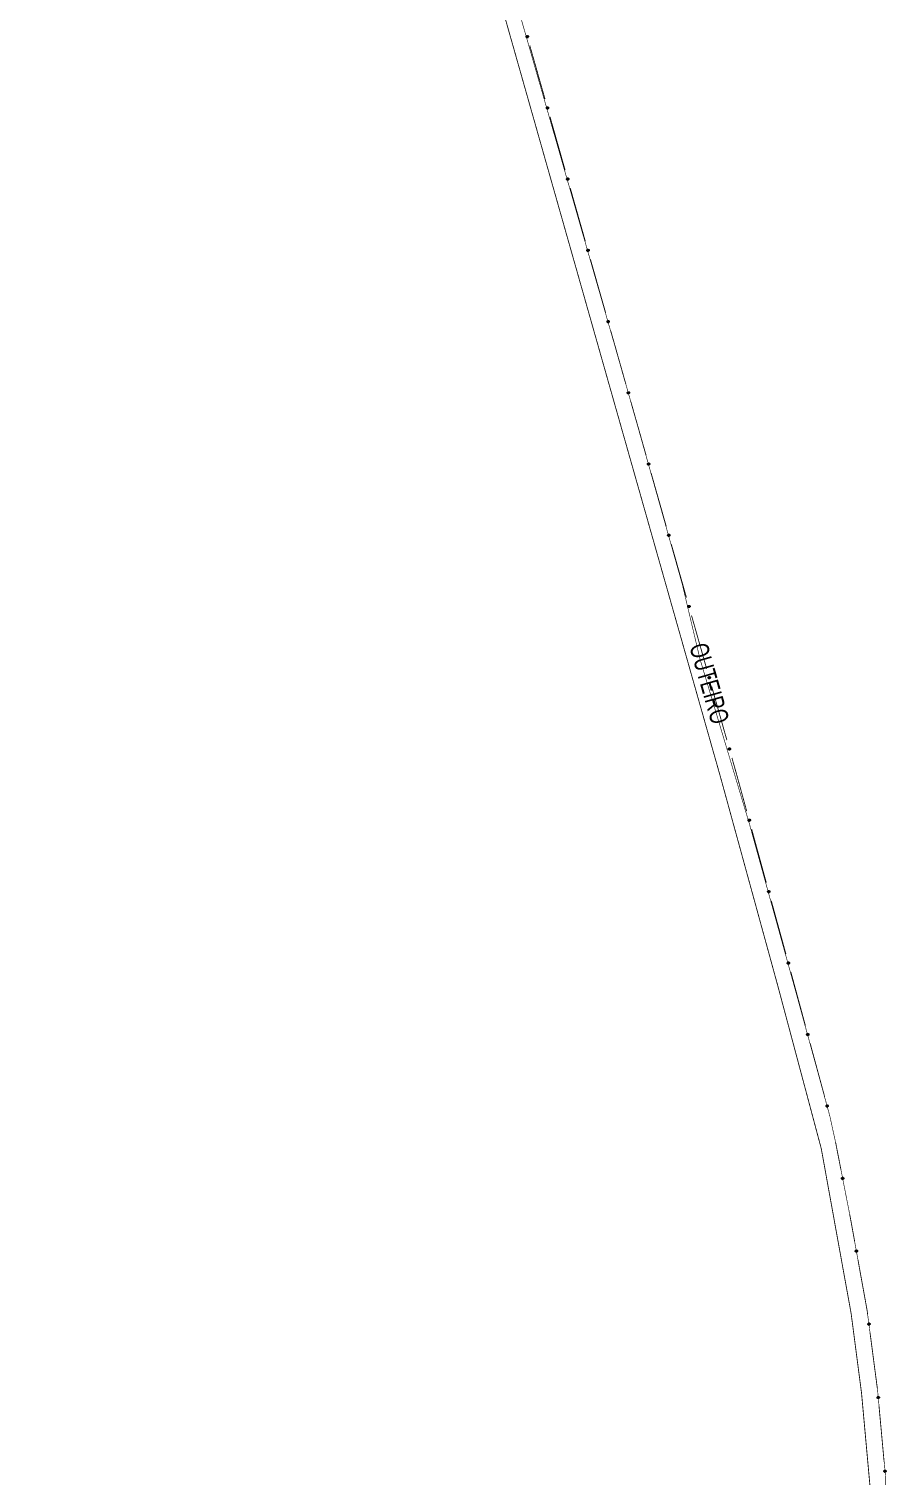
# Model space of a CAD drawing. Extents: x 205150 to 206910, y 4858726 to 4860849.
# Drawn here: x 206724.6 to 206909.9, y 4859504.2 to 4859817 of the extents above; entities that cross this region are included whole.
import ezdxf

# ---------------------------------------------------------------- set-up
doc = ezdxf.new("R2010")
doc.units = 0
doc.header["$LTSCALE"] = 1.5
doc.header["$MEASUREMENT"] = 0
for name, color, linetype in [('LM-LIM-SETOR-FISCAL', 7, 'CONTINUOUS'), ('SV-EIXO-ROD-ESTR', 7, 'CONTINUOUS'), ('SV-EST-MUNIC-PAV', 20, 'CONTINUOUS'), ('SV-TXT-MUNIC-PAV', 20, 'CONTINUOUS')]:
    doc.layers.add(name, color=color, linetype=linetype)
doc.styles.add('ARIAL', font='ARIAL.TTF')
doc.linetypes.add('Limite', pattern='A,20,-3,[130,ltypeshp.shx,S=6.35,R=0,X=0,Y=0],-3,20', length=46)

msp = doc.modelspace()

# ---------------------------------------------------------------- linework, layer by layer
at = {"layer": 'LM-LIM-SETOR-FISCAL', "linetype": 'Limite', "ltscale": 0.1, "const_width": 0.13, "flags": 128}
msp.add_lwpolyline([(205319.29, 4860270.52), (205308.71, 4860256.67), (205305.78, 4860258.84), (205287.54, 4860237.69), (205276.64, 4860225.85), (205246.75, 4860195.21), (205217.93, 4860166.62), (205205.07, 4860154.22), (205154.16, 4860103.62), (205198.33, 4860053.28), (205217.33, 4860073.87), (205228.31, 4860086.13), (205238.29, 4860095.9), (205249.21, 4860104.33), (205257.45, 4860109.18), (205264.02, 4860112.21), (205279.18, 4860117.77), (205286.26, 4860119.79), (205298.64, 4860121.61), (205309.27, 4860122.88), (205318.87, 4860123.38), (205330.48, 4860123.39), (205348.91, 4860120.43), (205359.29, 4860117.56), (205368.87, 4860113.52), (205387.79, 4860104.36), (205416.55, 4860084.92), (205427.35, 4860072.78), (205437.08, 4860059.62), (205479.77, 4859996.22), (205490.09, 4859981.19), (205507.28, 4859955.95), (205301.82, 4859758.53), (205304.27, 4859754.35), (205308.51, 4859743.48), (205314.17, 4859730.07), (205319.34, 4859714.73), (205318.69, 4859702.13), (205317.26, 4859690.64), (205315.74, 4859682.13), (205314.47, 4859670.89), (205312.89, 4859663.45), (205309.4, 4859652.21), (205307.5, 4859644.78), (205307.82, 4859635.75), (205310.04, 4859627.84), (205314.31, 4859618.34), (205319.85, 4859606.63), (205326.97, 4859596.97), (205332.19, 4859589.73), (205339.8, 4859581.22), (205346.76, 4859572.51), (205354, 4859559.81), (205353.39, 4859552.98), (205353.27, 4859547.01), (205355.22, 4859540.43), (205360.95, 4859533.08), (205371.88, 4859519.43), (205377.63, 4859512.44), (205385.79, 4859503.96), (205396.46, 4859500.67), (205404.7, 4859492.02), (205412.93, 4859478.57), (205420.22, 4859461.9), (205423.63, 4859449.31), (205425.2, 4859433.83), (205427.41, 4859417.81), (205434.87, 4859380.22), (205437.8, 4859372.3), (205447.24, 4859361.81), (205453.54, 4859349.48), (205459.05, 4859329.54), (205466.92, 4859311.43), (205476.36, 4859294.25), (205487.12, 4859281.65), (205492.89, 4859272.47), (205496.57, 4859259.35), (205503.39, 4859250.69), (205510.74, 4859242.04), (205513.88, 4859233.64), (205518.87, 4859225.77), (205525.3, 4859218.82), (205532.12, 4859213.83), (205535.79, 4859207.8), (205538.94, 4859201.5), (205542.88, 4859195.99), (205547.34, 4859189.96), (205548.12, 4859187.59), (205557.31, 4859181.03), (205563.87, 4859170.28), (205572.52, 4859159), (205575.67, 4859152.83), (205573.49, 4859146.26), (205574.41, 4859107.72), (205574.1, 4859102.45), (205570.43, 4859091.7), (205564.13, 4859081.46), (205558.88, 4859071.49), (205553.9, 4859063.1), (205553.9, 4859053.65), (205550.78, 4858995.23), (205582.12, 4858999.84), (205643.48, 4859000.72), (205662.02, 4859003.54), (205723.44, 4859017.98), (205780.86, 4859021.75), (205796.46, 4859023.04), (205822.25, 4859018.37), (205884.61, 4859012.81), (205949.14, 4859010.7), (206010.04, 4859007.01), (206085.77, 4858991.23), (206142.93, 4858964.03), (206222.76, 4858955.8), (206247.48, 4858946.16), (206320.03, 4858923.22), (206357.59, 4858908.6), (206441.35, 4858853.88), (206472.45, 4858825.54), (206535.38, 4858773.37), (206582.46, 4858737.4), (206654.71, 4858791.02), (206678.45, 4858818.8), (206712.51, 4858857.69), (206744.07, 4858897.64), (206751.69, 4858909.49), (206759.23, 4858922.23), (206766.2, 4858935.79), (206774.68, 4858954.45), (206780.86, 4858969.77), (206787.32, 4858989.53), (206795.67, 4859017.91), (206801.34, 4859037.45), (206804.81, 4859048.55), (206810.21, 4859067.25), (206818.72, 4859096.7), (206836.07, 4859155.15), (206846.57, 4859191.69), (206849.26, 4859199.97), (206857.1, 4859228.87), (206879.44, 4859306.63), (206888.86, 4859339.28), (206892.9, 4859355.31), (206898.05, 4859377.14), (206902.33, 4859396.65), (206903.66, 4859403.73), (206904.19, 4859408.48), (206905.69, 4859418.05), (206906.56, 4859427.57), (206907.69, 4859436.73), (206908.51, 4859451.61), (206908.98, 4859469.92), (206908.88, 4859478.27), (206909.31, 4859486.41), (206909.8, 4859503.75), (206908.06, 4859522.53), (206905.79, 4859539.89), (206902.11, 4859560.26), (206898.96, 4859576.34), (206897.7, 4859582.09), (206890.37, 4859608.85), (206880.35, 4859645.11), (206869.65, 4859680.81), (206865.82, 4859696.97), (206853.5, 4859740.64), (206829.42, 4859824.64), (206821, 4859851.39), (206812.97, 4859883.79), (206808.11, 4859900.23), (206792.3, 4859957.48), (206787.8, 4859976.76), (206777.66, 4860010.06), (206765, 4860051.58), (206755.54, 4860085.7), (206750.68, 4860101.63), (206741.17, 4860125.56), (206733.16, 4860141.6), (206724.53, 4860155.76), (206720.58, 4860162.18), (206711.45, 4860176.18), (206701.64, 4860187.46), (206699.72, 4860189.66), (206688, 4860201.91), (206676.62, 4860211.53), (206661.73, 4860222.42), (206647.52, 4860230.3), (206635.25, 4860235.79), (206614.85, 4860243.29), (206606.14, 4860245.65), (206597.68, 4860248), (206583.47, 4860251.01), (206568.95, 4860253.89), (206555.52, 4860256.25), (206536.42, 4860258.75), (206515.07, 4860261.46), (206491.2, 4860264.62), (206461.18, 4860268.88), (206439.8, 4860271.78), (206410.63, 4860276.21), (206388.16, 4860279.36), (206368.66, 4860282.7), (206354.57, 4860286.28), (206341.8, 4860291.58), (206328.08, 4860297.72), (206312.52, 4860304.06), (206285.44, 4860316.18), (206266.75, 4860326.61), (206251.28, 4860335.83), (206233.37, 4860347.73), (206203.78, 4860369), (206190.98, 4860381.36), (206176.1, 4860393.77), (206148.73, 4860420.73), (206131.72, 4860438.15), (206119.93, 4860450.72), (206096.07, 4860474.64), (206079.22, 4860491.32), (206053.65, 4860516.64), (206024.02, 4860544.98), (206003.48, 4860565.32), (205982.61, 4860587.19), (205969.68, 4860601.5), (205947.41, 4860624.23), (205941.47, 4860630.27), (205933.71, 4860637.54), (205921.87, 4860648.63), (205904.16, 4860665.5), (205891.55, 4860678.66), (205883.32, 4860686.89), (205866.07, 4860704.91), (205856.37, 4860714.35), (205825.17, 4860745.55), (205813.99, 4860756.84), (205803.22, 4860767.55), (205796.49, 4860774.25), (205790.73, 4860779.92), (205778.11, 4860792.25), (205767.26, 4860803.09), (205754.34, 4860816.31), (205748.7, 4860822.1), (205743.2, 4860827.74), (205737.56, 4860833.24), (205728.8, 4860841.85), (205722.27, 4860848.82), (205716.69, 4860834.76), (205683.28, 4860785.15), (205648.13, 4860731.52), (205621.03, 4860690.19), (205590.06, 4860643.83), (205580.55, 4860630.3), (205567.6, 4860611.82), (205565.6, 4860608.82), (205469.79, 4860465.73), (205420.74, 4860392.29), (205335.67, 4860262.2), (205321.6, 4860273.55)], close=True, dxfattribs=at)
at = {"layer": 'SV-EIXO-ROD-ESTR', "flags": 128}
for points in [[(206832.39, 4859815.45), (206832.43, 4859815.43), (206832.47, 4859815.4), (206832.49, 4859815.37), (206832.5, 4859815.33), (206832.5, 4859815.3), (206832.5, 4859815.26), (206832.49, 4859815.22), (206832.47, 4859815.18), (206832.44, 4859815.15), (206832.41, 4859815.13), (206832.37, 4859815.11), (206832.34, 4859815.11), (206832.3, 4859815.11), (206832.26, 4859815.12), (206832.22, 4859815.14), (206832.19, 4859815.17), (206832.17, 4859815.2), (206832.16, 4859815.24), (206832.15, 4859815.27), (206832.15, 4859815.31), (206832.16, 4859815.35), (206832.19, 4859815.39), (206832.21, 4859815.42), (206832.25, 4859815.44), (206832.28, 4859815.45), (206832.31, 4859815.46), (206832.35, 4859815.46), (206832.39, 4859815.45)], [(206836.76, 4859800.06), (206836.8, 4859800.03), (206836.83, 4859800), (206836.85, 4859799.97), (206836.86, 4859799.94), (206836.87, 4859799.91), (206836.87, 4859799.87), (206836.86, 4859799.83), (206836.84, 4859799.79), (206836.81, 4859799.75), (206836.78, 4859799.73), (206836.74, 4859799.72), (206836.71, 4859799.71), (206836.67, 4859799.72), (206836.63, 4859799.73), (206836.59, 4859799.75), (206836.56, 4859799.78), (206836.54, 4859799.81), (206836.53, 4859799.84), (206836.52, 4859799.88), (206836.52, 4859799.92), (206836.53, 4859799.96), (206836.55, 4859800), (206836.58, 4859800.03), (206836.61, 4859800.05), (206836.65, 4859800.06), (206836.68, 4859800.07), (206836.72, 4859800.07), (206836.76, 4859800.06)], [(206841.13, 4859784.66), (206841.17, 4859784.64), (206841.2, 4859784.61), (206841.22, 4859784.58), (206841.23, 4859784.55), (206841.24, 4859784.51), (206841.24, 4859784.48), (206841.23, 4859784.44), (206841.21, 4859784.39), (206841.17, 4859784.36), (206841.14, 4859784.34), (206841.11, 4859784.33), (206841.08, 4859784.32), (206841.04, 4859784.32), (206841, 4859784.34), (206840.96, 4859784.36), (206840.92, 4859784.39), (206840.91, 4859784.42), (206840.89, 4859784.45), (206840.89, 4859784.49), (206840.89, 4859784.52), (206840.9, 4859784.56), (206840.92, 4859784.61), (206840.95, 4859784.64), (206840.98, 4859784.66), (206841.01, 4859784.67), (206841.05, 4859784.68), (206841.09, 4859784.68), (206841.13, 4859784.66)], [(206845.49, 4859769.27), (206845.54, 4859769.25), (206845.57, 4859769.22), (206845.59, 4859769.19), (206845.6, 4859769.16), (206845.61, 4859769.12), (206845.61, 4859769.09), (206845.6, 4859769.04), (206845.57, 4859769), (206845.54, 4859768.97), (206845.51, 4859768.95), (206845.48, 4859768.94), (206845.44, 4859768.93), (206845.41, 4859768.93), (206845.37, 4859768.94), (206845.32, 4859768.97), (206845.29, 4859769), (206845.27, 4859769.03), (206845.26, 4859769.06), (206845.25, 4859769.1), (206845.26, 4859769.13), (206845.27, 4859769.17), (206845.29, 4859769.21), (206845.32, 4859769.25), (206845.35, 4859769.26), (206845.38, 4859769.28), (206845.42, 4859769.28), (206845.45, 4859769.28), (206845.49, 4859769.27)], [(206849.86, 4859753.88), (206849.91, 4859753.86), (206849.94, 4859753.83), (206849.96, 4859753.8), (206849.97, 4859753.76), (206849.98, 4859753.73), (206849.97, 4859753.69), (206849.96, 4859753.65), (206849.94, 4859753.61), (206849.91, 4859753.58), (206849.88, 4859753.56), (206849.85, 4859753.54), (206849.81, 4859753.54), (206849.77, 4859753.54), (206849.73, 4859753.55), (206849.69, 4859753.57), (206849.66, 4859753.6), (206849.64, 4859753.63), (206849.63, 4859753.67), (206849.62, 4859753.7), (206849.62, 4859753.74), (206849.63, 4859753.78), (206849.66, 4859753.82), (206849.69, 4859753.85), (206849.72, 4859753.87), (206849.75, 4859753.88), (206849.79, 4859753.89), (206849.82, 4859753.89), (206849.86, 4859753.88)], [(206854.23, 4859738.49), (206854.27, 4859738.46), (206854.31, 4859738.44), (206854.33, 4859738.4), (206854.34, 4859738.37), (206854.34, 4859738.34), (206854.34, 4859738.3), (206854.33, 4859738.26), (206854.31, 4859738.22), (206854.28, 4859738.19), (206854.25, 4859738.16), (206854.21, 4859738.15), (206854.18, 4859738.15), (206854.14, 4859738.15), (206854.1, 4859738.16), (206854.06, 4859738.18), (206854.03, 4859738.21), (206854.01, 4859738.24), (206854, 4859738.28), (206853.99, 4859738.31), (206853.99, 4859738.35), (206854, 4859738.39), (206854.03, 4859738.43), (206854.05, 4859738.46), (206854.09, 4859738.48), (206854.12, 4859738.49), (206854.15, 4859738.5), (206854.19, 4859738.5), (206854.23, 4859738.49)], [(206858.6, 4859723.1), (206858.64, 4859723.07), (206858.67, 4859723.04), (206858.69, 4859723.01), (206858.71, 4859722.98), (206858.71, 4859722.94), (206858.71, 4859722.91), (206858.7, 4859722.87), (206858.68, 4859722.83), (206858.65, 4859722.79), (206858.62, 4859722.77), (206858.58, 4859722.76), (206858.55, 4859722.75), (206858.51, 4859722.76), (206858.47, 4859722.77), (206858.43, 4859722.79), (206858.4, 4859722.82), (206858.38, 4859722.85), (206858.37, 4859722.88), (206858.36, 4859722.92), (206858.36, 4859722.95), (206858.37, 4859723), (206858.4, 4859723.04), (206858.42, 4859723.07), (206858.45, 4859723.09), (206858.49, 4859723.1), (206858.52, 4859723.11), (206858.56, 4859723.11), (206858.6, 4859723.1)], [(206862.97, 4859707.7), (206863.01, 4859707.68), (206863.04, 4859707.65), (206863.06, 4859707.62), (206863.07, 4859707.59), (206863.08, 4859707.55), (206863.08, 4859707.52), (206863.07, 4859707.48), (206863.05, 4859707.43), (206863.02, 4859707.4), (206862.99, 4859707.38), (206862.95, 4859707.37), (206862.92, 4859707.36), (206862.88, 4859707.36), (206862.84, 4859707.37), (206862.8, 4859707.4), (206862.77, 4859707.43), (206862.75, 4859707.46), (206862.73, 4859707.49), (206862.73, 4859707.53), (206862.73, 4859707.56), (206862.74, 4859707.6), (206862.76, 4859707.65), (206862.79, 4859707.68), (206862.82, 4859707.7), (206862.86, 4859707.71), (206862.89, 4859707.72), (206862.93, 4859707.72), (206862.97, 4859707.7)], [(206867.34, 4859692.31), (206867.38, 4859692.29), (206867.41, 4859692.26), (206867.43, 4859692.23), (206867.44, 4859692.2), (206867.45, 4859692.16), (206867.45, 4859692.12), (206867.44, 4859692.08), (206867.42, 4859692.04), (206867.38, 4859692.01), (206867.35, 4859691.99), (206867.32, 4859691.98), (206867.29, 4859691.97), (206867.25, 4859691.97), (206867.21, 4859691.98), (206867.17, 4859692.01), (206867.13, 4859692.03), (206867.12, 4859692.07), (206867.1, 4859692.1), (206867.1, 4859692.14), (206867.1, 4859692.17), (206867.11, 4859692.21), (206867.13, 4859692.25), (206867.16, 4859692.29), (206867.19, 4859692.3), (206867.23, 4859692.32), (206867.26, 4859692.32), (206867.3, 4859692.32), (206867.34, 4859692.31)], [(206871.71, 4859676.92), (206871.75, 4859676.9), (206871.78, 4859676.87), (206871.8, 4859676.84), (206871.81, 4859676.8), (206871.82, 4859676.77), (206871.82, 4859676.73), (206871.81, 4859676.69), (206871.79, 4859676.65), (206871.75, 4859676.62), (206871.72, 4859676.6), (206871.69, 4859676.58), (206871.66, 4859676.58), (206871.62, 4859676.58), (206871.58, 4859676.59), (206871.53, 4859676.61), (206871.5, 4859676.64), (206871.48, 4859676.67), (206871.47, 4859676.71), (206871.47, 4859676.74), (206871.47, 4859676.78), (206871.48, 4859676.82), (206871.5, 4859676.86), (206871.53, 4859676.89), (206871.56, 4859676.91), (206871.59, 4859676.92), (206871.63, 4859676.93), (206871.67, 4859676.93), (206871.71, 4859676.92)], [(206876.08, 4859661.53), (206876.12, 4859661.5), (206876.15, 4859661.48), (206876.17, 4859661.44), (206876.18, 4859661.41), (206876.19, 4859661.38), (206876.19, 4859661.34), (206876.18, 4859661.3), (206876.15, 4859661.26), (206876.12, 4859661.23), (206876.09, 4859661.2), (206876.06, 4859661.19), (206876.03, 4859661.19), (206875.99, 4859661.19), (206875.95, 4859661.2), (206875.9, 4859661.22), (206875.87, 4859661.25), (206875.85, 4859661.28), (206875.84, 4859661.32), (206875.83, 4859661.35), (206875.84, 4859661.39), (206875.85, 4859661.43), (206875.87, 4859661.47), (206875.9, 4859661.5), (206875.93, 4859661.52), (206875.96, 4859661.53), (206876, 4859661.54), (206876.03, 4859661.54), (206876.08, 4859661.53)], [(206880.36, 4859646.11), (206880.4, 4859646.09), (206880.43, 4859646.06), (206880.45, 4859646.03), (206880.46, 4859645.99), (206880.47, 4859645.96), (206880.47, 4859645.92), (206880.46, 4859645.88), (206880.43, 4859645.84), (206880.4, 4859645.81), (206880.37, 4859645.79), (206880.34, 4859645.77), (206880.3, 4859645.77), (206880.27, 4859645.77), (206880.23, 4859645.78), (206880.18, 4859645.81), (206880.15, 4859645.84), (206880.13, 4859645.87), (206880.12, 4859645.9), (206880.11, 4859645.94), (206880.12, 4859645.97), (206880.13, 4859646.01), (206880.15, 4859646.05), (206880.18, 4859646.09), (206880.21, 4859646.1), (206880.24, 4859646.12), (206880.28, 4859646.12), (206880.32, 4859646.12), (206880.36, 4859646.11)], [(206884.59, 4859630.68), (206884.63, 4859630.66), (206884.67, 4859630.63), (206884.69, 4859630.6), (206884.7, 4859630.56), (206884.7, 4859630.53), (206884.7, 4859630.49), (206884.69, 4859630.45), (206884.67, 4859630.41), (206884.64, 4859630.38), (206884.61, 4859630.36), (206884.57, 4859630.35), (206884.54, 4859630.34), (206884.5, 4859630.34), (206884.46, 4859630.35), (206884.42, 4859630.38), (206884.39, 4859630.41), (206884.37, 4859630.44), (206884.36, 4859630.47), (206884.35, 4859630.51), (206884.35, 4859630.54), (206884.36, 4859630.58), (206884.39, 4859630.63), (206884.42, 4859630.66), (206884.45, 4859630.68), (206884.48, 4859630.69), (206884.51, 4859630.69), (206884.55, 4859630.69), (206884.59, 4859630.68)], [(206888.83, 4859615.25), (206888.87, 4859615.23), (206888.9, 4859615.2), (206888.92, 4859615.17), (206888.93, 4859615.13), (206888.94, 4859615.1), (206888.94, 4859615.06), (206888.93, 4859615.02), (206888.9, 4859614.98), (206888.87, 4859614.95), (206888.84, 4859614.93), (206888.81, 4859614.92), (206888.77, 4859614.91), (206888.74, 4859614.91), (206888.7, 4859614.92), (206888.65, 4859614.95), (206888.62, 4859614.98), (206888.6, 4859615.01), (206888.59, 4859615.04), (206888.59, 4859615.08), (206888.59, 4859615.11), (206888.6, 4859615.15), (206888.62, 4859615.2), (206888.65, 4859615.23), (206888.68, 4859615.25), (206888.72, 4859615.26), (206888.75, 4859615.26), (206888.79, 4859615.26), (206888.83, 4859615.25)], [(206893.02, 4859599.81), (206893.06, 4859599.79), (206893.09, 4859599.76), (206893.11, 4859599.73), (206893.12, 4859599.69), (206893.13, 4859599.66), (206893.13, 4859599.62), (206893.12, 4859599.58), (206893.1, 4859599.54), (206893.06, 4859599.51), (206893.03, 4859599.49), (206893, 4859599.47), (206892.97, 4859599.47), (206892.93, 4859599.47), (206892.89, 4859599.48), (206892.84, 4859599.51), (206892.81, 4859599.54), (206892.8, 4859599.57), (206892.78, 4859599.6), (206892.78, 4859599.64), (206892.78, 4859599.67), (206892.79, 4859599.71), (206892.81, 4859599.76), (206892.84, 4859599.79), (206892.87, 4859599.81), (206892.91, 4859599.82), (206892.94, 4859599.82), (206892.98, 4859599.82), (206893.02, 4859599.81)], [(206897.2, 4859584.37), (206897.24, 4859584.34), (206897.27, 4859584.31), (206897.29, 4859584.28), (206897.3, 4859584.25), (206897.31, 4859584.21), (206897.31, 4859584.18), (206897.3, 4859584.14), (206897.27, 4859584.09), (206897.24, 4859584.06), (206897.21, 4859584.04), (206897.18, 4859584.03), (206897.14, 4859584.02), (206897.1, 4859584.03), (206897.06, 4859584.04), (206897.02, 4859584.06), (206896.99, 4859584.09), (206896.97, 4859584.12), (206896.96, 4859584.16), (206896.95, 4859584.19), (206896.96, 4859584.23), (206896.97, 4859584.27), (206896.99, 4859584.31), (206897.02, 4859584.34), (206897.05, 4859584.36), (206897.08, 4859584.37), (206897.12, 4859584.38), (206897.16, 4859584.38), (206897.2, 4859584.37)], [(206900.56, 4859568.72), (206900.61, 4859568.69), (206900.63, 4859568.66), (206900.65, 4859568.63), (206900.66, 4859568.6), (206900.66, 4859568.56), (206900.66, 4859568.52), (206900.65, 4859568.49), (206900.62, 4859568.44), (206900.59, 4859568.42), (206900.55, 4859568.4), (206900.52, 4859568.39), (206900.49, 4859568.38), (206900.45, 4859568.39), (206900.41, 4859568.4), (206900.37, 4859568.43), (206900.34, 4859568.46), (206900.32, 4859568.49), (206900.31, 4859568.53), (206900.31, 4859568.56), (206900.31, 4859568.6), (206900.33, 4859568.64), (206900.36, 4859568.68), (206900.39, 4859568.71), (206900.42, 4859568.73), (206900.45, 4859568.73), (206900.49, 4859568.74), (206900.52, 4859568.74), (206900.56, 4859568.72)], [(206903.54, 4859553), (206903.58, 4859552.97), (206903.61, 4859552.94), (206903.62, 4859552.91), (206903.63, 4859552.87), (206903.63, 4859552.84), (206903.63, 4859552.8), (206903.62, 4859552.76), (206903.59, 4859552.72), (206903.55, 4859552.69), (206903.52, 4859552.67), (206903.49, 4859552.67), (206903.45, 4859552.66), (206903.42, 4859552.67), (206903.38, 4859552.68), (206903.34, 4859552.71), (206903.31, 4859552.74), (206903.29, 4859552.77), (206903.28, 4859552.81), (206903.28, 4859552.85), (206903.28, 4859552.88), (206903.3, 4859552.92), (206903.33, 4859552.96), (206903.36, 4859552.99), (206903.39, 4859553), (206903.43, 4859553.01), (206903.46, 4859553.02), (206903.5, 4859553.01), (206903.54, 4859553)], [(206906.25, 4859537.23), (206906.29, 4859537.2), (206906.32, 4859537.17), (206906.34, 4859537.13), (206906.34, 4859537.1), (206906.34, 4859537.06), (206906.34, 4859537.03), (206906.32, 4859536.99), (206906.29, 4859536.95), (206906.26, 4859536.92), (206906.22, 4859536.91), (206906.19, 4859536.9), (206906.15, 4859536.9), (206906.12, 4859536.9), (206906.08, 4859536.92), (206906.04, 4859536.95), (206906.01, 4859536.98), (206906, 4859537.02), (206905.99, 4859537.05), (206905.99, 4859537.09), (206906, 4859537.12), (206906.01, 4859537.16), (206906.04, 4859537.2), (206906.08, 4859537.23), (206906.11, 4859537.24), (206906.14, 4859537.25), (206906.18, 4859537.25), (206906.22, 4859537.25), (206906.25, 4859537.23)], [(206908.28, 4859521.35), (206908.32, 4859521.32), (206908.34, 4859521.29), (206908.36, 4859521.25), (206908.36, 4859521.22), (206908.36, 4859521.18), (206908.35, 4859521.15), (206908.34, 4859521.11), (206908.31, 4859521.07), (206908.27, 4859521.05), (206908.24, 4859521.03), (206908.2, 4859521.03), (206908.17, 4859521.03), (206908.13, 4859521.04), (206908.09, 4859521.05), (206908.05, 4859521.08), (206908.03, 4859521.12), (206908.02, 4859521.15), (206908.01, 4859521.19), (206908.01, 4859521.22), (206908.02, 4859521.26), (206908.04, 4859521.3), (206908.07, 4859521.33), (206908.1, 4859521.36), (206908.14, 4859521.37), (206908.17, 4859521.38), (206908.21, 4859521.38), (206908.24, 4859521.37), (206908.28, 4859521.35)], [(206909.72, 4859505.42), (206909.76, 4859505.39), (206909.79, 4859505.35), (206909.8, 4859505.32), (206909.81, 4859505.28), (206909.81, 4859505.25), (206909.8, 4859505.21), (206909.78, 4859505.18), (206909.75, 4859505.14), (206909.71, 4859505.11), (206909.68, 4859505.1), (206909.65, 4859505.09), (206909.61, 4859505.09), (206909.58, 4859505.1), (206909.54, 4859505.12), (206909.5, 4859505.15), (206909.47, 4859505.18), (206909.46, 4859505.22), (206909.46, 4859505.25), (206909.46, 4859505.29), (206909.46, 4859505.32), (206909.48, 4859505.36), (206909.51, 4859505.4), (206909.55, 4859505.43), (206909.58, 4859505.44), (206909.61, 4859505.44), (206909.65, 4859505.44), (206909.69, 4859505.44), (206909.72, 4859505.42)]]:
    msp.add_lwpolyline(points, close=True, dxfattribs=at)
for points in [[(206832.15, 4859815.31), (206832.22, 4859815.14)], [(206832.15, 4859815.29), (206832.2, 4859815.16)], [(206832.15, 4859815.27), (206832.19, 4859815.17)], [(206832.16, 4859815.35), (206832.26, 4859815.12)], [(206832.16, 4859815.32), (206832.24, 4859815.14)], [(206832.18, 4859815.37), (206832.28, 4859815.12)], [(206832.19, 4859815.39), (206832.3, 4859815.11)], [(206832.2, 4859815.4), (206832.32, 4859815.11)], [(206832.21, 4859815.42), (206832.34, 4859815.11)], [(206832.23, 4859815.43), (206832.36, 4859815.11)], [(206832.25, 4859815.44), (206832.37, 4859815.11)], [(206832.26, 4859815.44), (206832.39, 4859815.12)], [(206832.28, 4859815.45), (206832.41, 4859815.13)], [(206832.3, 4859815.45), (206832.42, 4859815.14)], [(206832.31, 4859815.46), (206832.44, 4859815.15)], [(206832.33, 4859815.46), (206832.45, 4859815.17)], [(206832.35, 4859815.46), (206832.47, 4859815.18)], [(206832.37, 4859815.45), (206832.48, 4859815.2)], [(206832.39, 4859815.45), (206832.49, 4859815.22)], [(206832.41, 4859815.44), (206832.5, 4859815.25)], [(206832.43, 4859815.43), (206832.5, 4859815.26)], [(206832.45, 4859815.41), (206832.5, 4859815.29)], [(206832.47, 4859815.4), (206832.5, 4859815.3)], [(206836.52, 4859799.92), (206836.59, 4859799.75)], [(206836.52, 4859799.89), (206836.57, 4859799.77)], [(206836.52, 4859799.88), (206836.56, 4859799.78)], [(206836.53, 4859799.96), (206836.63, 4859799.73)], [(206836.53, 4859799.93), (206836.61, 4859799.75)], [(206836.54, 4859799.97), (206836.65, 4859799.72)], [(206836.55, 4859800), (206836.67, 4859799.72)], [(206836.57, 4859800.01), (206836.69, 4859799.72)], [(206836.58, 4859800.03), (206836.71, 4859799.71)], [(206836.6, 4859800.04), (206836.72, 4859799.72)], [(206836.61, 4859800.05), (206836.74, 4859799.72)], [(206836.63, 4859800.05), (206836.76, 4859799.73)], [(206836.65, 4859800.06), (206836.78, 4859799.73)], [(206836.67, 4859800.06), (206836.79, 4859799.75)], [(206836.68, 4859800.07), (206836.81, 4859799.75)], [(206836.7, 4859800.06), (206836.82, 4859799.77)], [(206836.72, 4859800.07), (206836.84, 4859799.79)], [(206836.74, 4859800.06), (206836.85, 4859799.81)], [(206836.76, 4859800.06), (206836.86, 4859799.83)], [(206836.78, 4859800.04), (206836.86, 4859799.86)], [(206836.8, 4859800.03), (206836.87, 4859799.87)], [(206836.82, 4859800.02), (206836.87, 4859799.9)], [(206836.83, 4859800), (206836.87, 4859799.91)], [(206840.89, 4859784.52), (206840.96, 4859784.36)], [(206840.89, 4859784.5), (206840.94, 4859784.38)], [(206840.89, 4859784.49), (206840.92, 4859784.39)], [(206840.9, 4859784.56), (206841, 4859784.34)], [(206840.9, 4859784.54), (206840.97, 4859784.35)], [(206840.91, 4859784.58), (206841.02, 4859784.33)], [(206840.92, 4859784.61), (206841.04, 4859784.32)], [(206840.94, 4859784.62), (206841.06, 4859784.33)], [(206840.95, 4859784.64), (206841.08, 4859784.32)], [(206840.97, 4859784.64), (206841.09, 4859784.33)], [(206840.98, 4859784.66), (206841.11, 4859784.33)], [(206841, 4859784.66), (206841.12, 4859784.34)], [(206841.01, 4859784.67), (206841.14, 4859784.34)], [(206841.03, 4859784.67), (206841.16, 4859784.36)], [(206841.05, 4859784.68), (206841.17, 4859784.36)], [(206841.07, 4859784.67), (206841.19, 4859784.38)], [(206841.09, 4859784.68), (206841.21, 4859784.39)], [(206841.1, 4859784.67), (206841.21, 4859784.42)], [(206841.13, 4859784.66), (206841.23, 4859784.44)], [(206841.15, 4859784.65), (206841.23, 4859784.46)], [(206841.17, 4859784.64), (206841.24, 4859784.48)], [(206841.19, 4859784.63), (206841.24, 4859784.5)], [(206841.2, 4859784.61), (206841.24, 4859784.51)], [(206845.25, 4859769.1), (206845.29, 4859769)], [(206845.26, 4859769.15), (206845.34, 4859768.96)], [(206845.26, 4859769.13), (206845.32, 4859768.97)], [(206845.26, 4859769.11), (206845.31, 4859768.99)], [(206845.27, 4859769.17), (206845.37, 4859768.94)], [(206845.28, 4859769.19), (206845.39, 4859768.94)], [(206845.29, 4859769.21), (206845.41, 4859768.93)], [(206845.3, 4859769.23), (206845.42, 4859768.94)], [(206845.32, 4859769.25), (206845.44, 4859768.93)], [(206845.33, 4859769.25), (206845.46, 4859768.94)], [(206845.35, 4859769.26), (206845.48, 4859768.94)], [(206845.37, 4859769.27), (206845.49, 4859768.94)], [(206845.38, 4859769.28), (206845.51, 4859768.95)], [(206845.4, 4859769.28), (206845.53, 4859768.97)], [(206845.42, 4859769.28), (206845.54, 4859768.97)], [(206845.44, 4859769.28), (206845.56, 4859768.99)], [(206845.45, 4859769.28), (206845.57, 4859769)], [(206845.47, 4859769.28), (206845.58, 4859769.03)], [(206845.49, 4859769.27), (206845.6, 4859769.04)], [(206845.52, 4859769.26), (206845.6, 4859769.07)], [(206845.54, 4859769.25), (206845.61, 4859769.09)], [(206845.56, 4859769.23), (206845.6, 4859769.11)], [(206845.57, 4859769.22), (206845.61, 4859769.12)], [(206849.62, 4859753.74), (206849.69, 4859753.57)], [(206849.62, 4859753.72), (206849.67, 4859753.59)], [(206849.62, 4859753.7), (206849.66, 4859753.6)], [(206849.63, 4859753.78), (206849.73, 4859753.55)], [(206849.63, 4859753.75), (206849.71, 4859753.57)], [(206849.65, 4859753.8), (206849.75, 4859753.55)], [(206849.66, 4859753.82), (206849.77, 4859753.54)], [(206849.67, 4859753.84), (206849.79, 4859753.54)], [(206849.69, 4859753.85), (206849.81, 4859753.54)], [(206849.7, 4859753.86), (206849.83, 4859753.54)], [(206849.72, 4859753.87), (206849.85, 4859753.54)], [(206849.73, 4859753.88), (206849.86, 4859753.55)], [(206849.75, 4859753.88), (206849.88, 4859753.56)], [(206849.77, 4859753.88), (206849.9, 4859753.57)], [(206849.79, 4859753.89), (206849.91, 4859753.58)], [(206849.8, 4859753.89), (206849.92, 4859753.6)], [(206849.82, 4859753.89), (206849.94, 4859753.61)], [(206849.84, 4859753.88), (206849.95, 4859753.63)], [(206849.86, 4859753.88), (206849.96, 4859753.65)], [(206849.89, 4859753.87), (206849.97, 4859753.68)], [(206849.91, 4859753.86), (206849.97, 4859753.69)], [(206849.92, 4859753.84), (206849.97, 4859753.72)], [(206849.94, 4859753.83), (206849.98, 4859753.73)], [(206853.99, 4859738.35), (206854.06, 4859738.18)], [(206853.99, 4859738.32), (206854.04, 4859738.2)], [(206853.99, 4859738.31), (206854.03, 4859738.21)], [(206854, 4859738.39), (206854.1, 4859738.16)], [(206854, 4859738.36), (206854.08, 4859738.18)], [(206854.02, 4859738.41), (206854.12, 4859738.16)], [(206854.03, 4859738.43), (206854.14, 4859738.15)], [(206854.04, 4859738.44), (206854.16, 4859738.15)], [(206854.05, 4859738.46), (206854.18, 4859738.15)], [(206854.07, 4859738.47), (206854.2, 4859738.15)], [(206854.09, 4859738.48), (206854.21, 4859738.15)], [(206854.1, 4859738.48), (206854.23, 4859738.16)], [(206854.12, 4859738.49), (206854.25, 4859738.16)], [(206854.14, 4859738.49), (206854.26, 4859738.18)], [(206854.15, 4859738.5), (206854.28, 4859738.19)], [(206854.17, 4859738.5), (206854.29, 4859738.21)], [(206854.19, 4859738.5), (206854.31, 4859738.22)], [(206854.21, 4859738.49), (206854.32, 4859738.24)], [(206854.23, 4859738.49), (206854.33, 4859738.26)], [(206854.25, 4859738.47), (206854.34, 4859738.29)], [(206854.27, 4859738.46), (206854.34, 4859738.3)], [(206854.29, 4859738.45), (206854.34, 4859738.33)], [(206854.31, 4859738.44), (206854.34, 4859738.34)], [(206858.36, 4859722.95), (206858.43, 4859722.79)], [(206858.36, 4859722.93), (206858.41, 4859722.81)], [(206858.36, 4859722.92), (206858.4, 4859722.82)], [(206858.37, 4859723), (206858.47, 4859722.77)], [(206858.37, 4859722.97), (206858.45, 4859722.79)], [(206858.39, 4859723.01), (206858.49, 4859722.76)], [(206858.4, 4859723.04), (206858.51, 4859722.76)], [(206858.41, 4859723.05), (206858.53, 4859722.76)], [(206858.42, 4859723.07), (206858.55, 4859722.75)], [(206858.44, 4859723.08), (206858.57, 4859722.76)], [(206858.45, 4859723.09), (206858.58, 4859722.76)], [(206858.47, 4859723.09), (206858.6, 4859722.77)], [(206858.49, 4859723.1), (206858.62, 4859722.77)], [(206858.51, 4859723.1), (206858.63, 4859722.79)], [(206858.52, 4859723.11), (206858.65, 4859722.79)], [(206858.54, 4859723.1), (206858.66, 4859722.81)], [(206858.56, 4859723.11), (206858.68, 4859722.83)], [(206858.58, 4859723.1), (206858.69, 4859722.85)], [(206858.6, 4859723.1), (206858.7, 4859722.87)], [(206858.62, 4859723.08), (206858.7, 4859722.9)], [(206858.64, 4859723.07), (206858.71, 4859722.91)], [(206858.66, 4859723.06), (206858.71, 4859722.94)], [(206858.67, 4859723.04), (206858.71, 4859722.94)], [(206862.73, 4859707.56), (206862.8, 4859707.4)], [(206862.73, 4859707.54), (206862.78, 4859707.42)], [(206862.73, 4859707.53), (206862.77, 4859707.43)], [(206862.74, 4859707.6), (206862.84, 4859707.37)], [(206862.74, 4859707.58), (206862.82, 4859707.39)], [(206862.75, 4859707.62), (206862.86, 4859707.37)], [(206862.76, 4859707.65), (206862.88, 4859707.36)], [(206862.78, 4859707.66), (206862.9, 4859707.37)], [(206862.79, 4859707.68), (206862.92, 4859707.36)], [(206862.81, 4859707.68), (206862.93, 4859707.37)], [(206862.82, 4859707.7), (206862.95, 4859707.37)], [(206862.84, 4859707.7), (206862.97, 4859707.38)], [(206862.86, 4859707.71), (206862.99, 4859707.38)], [(206862.88, 4859707.71), (206863, 4859707.4)], [(206862.89, 4859707.72), (206863.02, 4859707.4)], [(206862.91, 4859707.71), (206863.03, 4859707.42)], [(206862.93, 4859707.72), (206863.05, 4859707.43)], [(206862.95, 4859707.71), (206863.06, 4859707.46)], [(206862.97, 4859707.7), (206863.07, 4859707.48)], [(206862.99, 4859707.69), (206863.07, 4859707.5)], [(206863.01, 4859707.68), (206863.08, 4859707.52)], [(206863.03, 4859707.66), (206863.08, 4859707.54)], [(206863.04, 4859707.65), (206863.08, 4859707.55)], [(206867.1, 4859692.17), (206867.17, 4859692.01)], [(206867.1, 4859692.15), (206867.15, 4859692.03)], [(206867.1, 4859692.14), (206867.13, 4859692.03)], [(206867.11, 4859692.21), (206867.21, 4859691.98)], [(206867.11, 4859692.19), (206867.18, 4859692)], [(206867.12, 4859692.23), (206867.23, 4859691.98)], [(206867.13, 4859692.25), (206867.25, 4859691.97)], [(206867.15, 4859692.27), (206867.27, 4859691.98)], [(206867.16, 4859692.29), (206867.29, 4859691.97)], [(206867.18, 4859692.29), (206867.3, 4859691.98)], [(206867.19, 4859692.3), (206867.32, 4859691.98)], [(206867.21, 4859692.31), (206867.33, 4859691.98)], [(206867.23, 4859692.32), (206867.35, 4859691.99)], [(206867.24, 4859692.32), (206867.37, 4859692)], [(206867.26, 4859692.32), (206867.38, 4859692.01)], [(206867.28, 4859692.32), (206867.4, 4859692.03)], [(206867.3, 4859692.32), (206867.42, 4859692.04)], [(206867.32, 4859692.32), (206867.42, 4859692.07)], [(206867.34, 4859692.31), (206867.44, 4859692.08)], [(206867.36, 4859692.3), (206867.44, 4859692.11)], [(206867.38, 4859692.29), (206867.45, 4859692.12)], [(206867.4, 4859692.27), (206867.45, 4859692.15)], [(206867.41, 4859692.26), (206867.45, 4859692.16)], [(206871.47, 4859676.78), (206871.53, 4859676.61)], [(206871.47, 4859676.76), (206871.52, 4859676.63)], [(206871.47, 4859676.74), (206871.5, 4859676.64)], [(206871.48, 4859676.82), (206871.58, 4859676.59)], [(206871.48, 4859676.79), (206871.55, 4859676.61)], [(206871.49, 4859676.84), (206871.6, 4859676.59)], [(206871.5, 4859676.86), (206871.62, 4859676.58)], [(206871.52, 4859676.88), (206871.64, 4859676.58)], [(206871.53, 4859676.89), (206871.66, 4859676.58)], [(206871.55, 4859676.9), (206871.67, 4859676.58)], [(206871.56, 4859676.91), (206871.69, 4859676.58)], [(206871.58, 4859676.92), (206871.7, 4859676.59)], [(206871.59, 4859676.92), (206871.72, 4859676.6)], [(206871.61, 4859676.92), (206871.74, 4859676.61)], [(206871.63, 4859676.93), (206871.75, 4859676.62)], [(206871.65, 4859676.93), (206871.77, 4859676.64)], [(206871.67, 4859676.93), (206871.79, 4859676.65)], [(206871.68, 4859676.92), (206871.79, 4859676.67)], [(206871.71, 4859676.92), (206871.81, 4859676.69)], [(206871.73, 4859676.91), (206871.81, 4859676.72)], [(206871.75, 4859676.9), (206871.82, 4859676.73)], [(206871.77, 4859676.88), (206871.81, 4859676.76)], [(206871.78, 4859676.87), (206871.82, 4859676.77)], [(206875.93, 4859661.52), (206876.06, 4859661.19)], [(206875.95, 4859661.52), (206876.07, 4859661.2)], [(206875.96, 4859661.53), (206876.09, 4859661.2)], [(206875.98, 4859661.53), (206876.11, 4859661.22)], [(206876, 4859661.54), (206876.12, 4859661.23)], [(206876.02, 4859661.54), (206876.14, 4859661.25)], [(206876.03, 4859661.54), (206876.15, 4859661.26)], [(206876.05, 4859661.53), (206876.16, 4859661.28)], [(206876.08, 4859661.53), (206876.18, 4859661.3)], [(206876.1, 4859661.51), (206876.18, 4859661.33)], [(206875.83, 4859661.35), (206875.87, 4859661.25)], [(206875.84, 4859661.4), (206875.92, 4859661.22)], [(206875.84, 4859661.39), (206875.9, 4859661.22)], [(206875.84, 4859661.37), (206875.89, 4859661.24)], [(206875.85, 4859661.43), (206875.95, 4859661.2)], [(206875.86, 4859661.45), (206875.97, 4859661.2)], [(206875.87, 4859661.47), (206875.99, 4859661.19)], [(206875.88, 4859661.48), (206876, 4859661.19)], [(206875.9, 4859661.5), (206876.03, 4859661.19)], [(206875.91, 4859661.51), (206876.04, 4859661.19)], [(206876.12, 4859661.5), (206876.19, 4859661.34)], [(206876.14, 4859661.49), (206876.18, 4859661.37)], [(206876.15, 4859661.48), (206876.19, 4859661.38)], [(206880.11, 4859645.94), (206880.15, 4859645.84)], [(206880.12, 4859645.97), (206880.18, 4859645.81)], [(206880.12, 4859645.95), (206880.16, 4859645.83)], [(206880.13, 4859646.01), (206880.23, 4859645.78)], [(206880.13, 4859645.99), (206880.2, 4859645.8)], [(206880.14, 4859646.03), (206880.24, 4859645.78)], [(206880.15, 4859646.05), (206880.27, 4859645.77)], [(206880.17, 4859646.07), (206880.28, 4859645.77)], [(206880.18, 4859646.09), (206880.3, 4859645.77)], [(206880.2, 4859646.09), (206880.32, 4859645.77)], [(206880.21, 4859646.1), (206880.34, 4859645.77)], [(206880.23, 4859646.11), (206880.35, 4859645.78)], [(206880.24, 4859646.12), (206880.37, 4859645.79)], [(206880.26, 4859646.12), (206880.39, 4859645.8)], [(206880.28, 4859646.12), (206880.4, 4859645.81)], [(206880.3, 4859646.12), (206880.42, 4859645.83)], [(206880.32, 4859646.12), (206880.43, 4859645.84)], [(206880.33, 4859646.12), (206880.44, 4859645.86)], [(206880.36, 4859646.11), (206880.46, 4859645.88)], [(206880.38, 4859646.1), (206880.46, 4859645.91)], [(206880.4, 4859646.09), (206880.47, 4859645.92)], [(206880.42, 4859646.07), (206880.46, 4859645.95)], [(206880.43, 4859646.06), (206880.47, 4859645.96)], [(206884.35, 4859630.54), (206884.42, 4859630.38)], [(206884.35, 4859630.52), (206884.4, 4859630.4)], [(206884.35, 4859630.51), (206884.39, 4859630.41)], [(206884.36, 4859630.58), (206884.46, 4859630.35)], [(206884.36, 4859630.56), (206884.44, 4859630.37)], [(206884.38, 4859630.6), (206884.48, 4859630.35)], [(206884.39, 4859630.63), (206884.5, 4859630.34)], [(206884.4, 4859630.64), (206884.52, 4859630.35)], [(206884.42, 4859630.66), (206884.54, 4859630.34)], [(206884.43, 4859630.66), (206884.55, 4859630.35)], [(206884.45, 4859630.68), (206884.57, 4859630.35)], [(206884.46, 4859630.68), (206884.59, 4859630.35)], [(206884.48, 4859630.69), (206884.61, 4859630.36)], [(206884.5, 4859630.69), (206884.62, 4859630.37)], [(206884.51, 4859630.69), (206884.64, 4859630.38)], [(206884.53, 4859630.69), (206884.65, 4859630.4)], [(206884.55, 4859630.69), (206884.67, 4859630.41)], [(206884.57, 4859630.69), (206884.68, 4859630.43)], [(206884.59, 4859630.68), (206884.69, 4859630.45)], [(206884.61, 4859630.67), (206884.69, 4859630.48)], [(206884.63, 4859630.66), (206884.7, 4859630.49)], [(206884.65, 4859630.64), (206884.7, 4859630.52)], [(206884.67, 4859630.63), (206884.7, 4859630.53)], [(206888.59, 4859615.11), (206888.65, 4859614.95)], [(206888.59, 4859615.09), (206888.64, 4859614.97)], [(206888.59, 4859615.08), (206888.62, 4859614.98)], [(206888.6, 4859615.15), (206888.7, 4859614.92)], [(206888.6, 4859615.13), (206888.67, 4859614.94)], [(206888.61, 4859615.17), (206888.72, 4859614.92)], [(206888.62, 4859615.2), (206888.74, 4859614.91)], [(206888.64, 4859615.21), (206888.75, 4859614.92)], [(206888.65, 4859615.23), (206888.77, 4859614.91)], [(206888.67, 4859615.23), (206888.79, 4859614.92)], [(206888.68, 4859615.25), (206888.81, 4859614.92)], [(206888.7, 4859615.25), (206888.82, 4859614.92)], [(206888.72, 4859615.26), (206888.84, 4859614.93)], [(206888.73, 4859615.26), (206888.86, 4859614.94)], [(206888.75, 4859615.26), (206888.87, 4859614.95)], [(206888.77, 4859615.26), (206888.89, 4859614.97)], [(206888.79, 4859615.26), (206888.9, 4859614.98)], [(206888.81, 4859615.26), (206888.91, 4859615.01)], [(206888.83, 4859615.25), (206888.93, 4859615.02)], [(206888.85, 4859615.24), (206888.93, 4859615.05)], [(206888.87, 4859615.23), (206888.94, 4859615.06)], [(206888.89, 4859615.21), (206888.93, 4859615.09)], [(206888.9, 4859615.2), (206888.94, 4859615.1)], [(206892.78, 4859599.67), (206892.84, 4859599.51)], [(206892.78, 4859599.65), (206892.83, 4859599.53)], [(206892.78, 4859599.64), (206892.81, 4859599.54)], [(206892.79, 4859599.71), (206892.89, 4859599.48)], [(206892.79, 4859599.69), (206892.86, 4859599.5)], [(206892.8, 4859599.73), (206892.91, 4859599.48)], [(206892.81, 4859599.76), (206892.93, 4859599.47)], [(206892.83, 4859599.77), (206892.94, 4859599.47)], [(206892.84, 4859599.79), (206892.97, 4859599.47)], [(206892.86, 4859599.79), (206892.98, 4859599.47)], [(206892.87, 4859599.81), (206893, 4859599.47)], [(206892.89, 4859599.81), (206893.01, 4859599.48)], [(206892.91, 4859599.82), (206893.03, 4859599.49)], [(206892.93, 4859599.82), (206893.05, 4859599.5)], [(206892.94, 4859599.82), (206893.06, 4859599.51)], [(206892.96, 4859599.82), (206893.08, 4859599.53)], [(206892.98, 4859599.82), (206893.1, 4859599.54)], [(206893, 4859599.82), (206893.1, 4859599.56)], [(206893.02, 4859599.81), (206893.12, 4859599.58)], [(206893.04, 4859599.8), (206893.12, 4859599.61)], [(206893.06, 4859599.79), (206893.13, 4859599.62)], [(206893.08, 4859599.77), (206893.13, 4859599.65)], [(206893.09, 4859599.76), (206893.13, 4859599.66)], [(206896.95, 4859584.19), (206896.99, 4859584.09)], [(206896.96, 4859584.24), (206897.04, 4859584.06)], [(206896.96, 4859584.23), (206897.02, 4859584.06)], [(206896.96, 4859584.21), (206897, 4859584.08)], [(206896.97, 4859584.27), (206897.06, 4859584.04)], [(206896.98, 4859584.29), (206897.08, 4859584.03)], [(206896.99, 4859584.31), (206897.1, 4859584.03)], [(206897.01, 4859584.32), (206897.12, 4859584.03)], [(206897.02, 4859584.34), (206897.14, 4859584.02)], [(206897.04, 4859584.35), (206897.16, 4859584.03)], [(206897.05, 4859584.36), (206897.18, 4859584.03)], [(206897.07, 4859584.36), (206897.19, 4859584.04)], [(206897.08, 4859584.37), (206897.21, 4859584.04)], [(206897.1, 4859584.37), (206897.23, 4859584.06)], [(206897.12, 4859584.38), (206897.24, 4859584.06)], [(206897.14, 4859584.37), (206897.26, 4859584.08)], [(206897.16, 4859584.38), (206897.27, 4859584.09)], [(206897.17, 4859584.37), (206897.28, 4859584.12)], [(206897.2, 4859584.37), (206897.3, 4859584.14)], [(206897.22, 4859584.35), (206897.3, 4859584.16)], [(206897.24, 4859584.34), (206897.31, 4859584.18)], [(206897.27, 4859584.31), (206897.31, 4859584.21)], [(206900.31, 4859568.6), (206900.37, 4859568.43)], [(206900.31, 4859568.58), (206900.35, 4859568.45)], [(206900.31, 4859568.56), (206900.34, 4859568.46)], [(206900.32, 4859568.61), (206900.39, 4859568.42)], [(206900.33, 4859568.64), (206900.41, 4859568.4)], [(206900.34, 4859568.66), (206900.43, 4859568.4)], [(206900.36, 4859568.68), (206900.45, 4859568.39)], [(206900.37, 4859568.69), (206900.47, 4859568.39)], [(206900.39, 4859568.71), (206900.49, 4859568.38)], [(206900.4, 4859568.71), (206900.5, 4859568.39)], [(206900.42, 4859568.73), (206900.52, 4859568.39)], [(206900.44, 4859568.73), (206900.53, 4859568.39)], [(206900.45, 4859568.73), (206900.55, 4859568.4)], [(206900.47, 4859568.73), (206900.57, 4859568.41)], [(206900.49, 4859568.74), (206900.59, 4859568.42)], [(206900.51, 4859568.73), (206900.6, 4859568.43)], [(206900.52, 4859568.74), (206900.62, 4859568.44)], [(206900.54, 4859568.73), (206900.63, 4859568.47)], [(206900.56, 4859568.72), (206900.65, 4859568.49)], [(206900.59, 4859568.71), (206900.65, 4859568.51)], [(206900.61, 4859568.69), (206900.66, 4859568.52)], [(206900.62, 4859568.68), (206900.66, 4859568.55)], [(206900.63, 4859568.66), (206900.66, 4859568.56)], [(206903.28, 4859552.88), (206903.34, 4859552.71)], [(206903.28, 4859552.86), (206903.32, 4859552.73)], [(206903.28, 4859552.85), (206903.31, 4859552.74)], [(206903.29, 4859552.9), (206903.35, 4859552.7)], [(206903.3, 4859552.92), (206903.38, 4859552.68)], [(206903.32, 4859552.94), (206903.4, 4859552.68)], [(206903.33, 4859552.96), (206903.42, 4859552.67)], [(206903.34, 4859552.97), (206903.43, 4859552.67)], [(206903.36, 4859552.99), (206903.45, 4859552.66)], [(206903.37, 4859552.99), (206903.47, 4859552.67)], [(206903.39, 4859553), (206903.49, 4859552.67)], [(206903.41, 4859553.01), (206903.5, 4859552.67)], [(206903.43, 4859553.01), (206903.52, 4859552.67)], [(206903.44, 4859553.01), (206903.54, 4859552.69)], [(206903.46, 4859553.02), (206903.55, 4859552.69)], [(206903.48, 4859553.01), (206903.57, 4859552.71)], [(206903.5, 4859553.01), (206903.59, 4859552.72)], [(206903.51, 4859553), (206903.6, 4859552.74)], [(206903.54, 4859553), (206903.62, 4859552.76)], [(206903.56, 4859552.98), (206903.62, 4859552.79)], [(206903.58, 4859552.97), (206903.63, 4859552.8)], [(206903.59, 4859552.95), (206903.63, 4859552.83)], [(206903.61, 4859552.94), (206903.63, 4859552.84)], [(206905.99, 4859537.1), (206906.03, 4859536.97)], [(206905.99, 4859537.09), (206906.01, 4859536.98)], [(206906, 4859537.12), (206906.04, 4859536.95)], [(206906.01, 4859537.16), (206906.08, 4859536.92)], [(206906.01, 4859537.14), (206906.06, 4859536.94)], [(206906.03, 4859537.18), (206906.1, 4859536.92)], [(206906.04, 4859537.2), (206906.12, 4859536.9)], [(206906.06, 4859537.21), (206906.13, 4859536.9)], [(206906.08, 4859537.23), (206906.15, 4859536.9)], [(206906.09, 4859537.23), (206906.17, 4859536.9)], [(206906.11, 4859537.24), (206906.19, 4859536.9)], [(206906.13, 4859537.24), (206906.2, 4859536.9)], [(206906.14, 4859537.25), (206906.22, 4859536.91)], [(206906.16, 4859537.25), (206906.24, 4859536.92)], [(206906.18, 4859537.25), (206906.26, 4859536.92)], [(206906.2, 4859537.24), (206906.27, 4859536.94)], [(206906.22, 4859537.25), (206906.29, 4859536.95)], [(206906.23, 4859537.24), (206906.3, 4859536.97)], [(206906.25, 4859537.23), (206906.32, 4859536.99)], [(206906.27, 4859537.21), (206906.33, 4859537.01)], [(206906.29, 4859537.2), (206906.34, 4859537.03)], [(206906.31, 4859537.18), (206906.34, 4859537.05)], [(206906.32, 4859537.17), (206906.34, 4859537.06)], [(206908.01, 4859521.22), (206908.03, 4859521.12)], [(206908.02, 4859521.26), (206908.05, 4859521.08)], [(206908.02, 4859521.24), (206908.04, 4859521.11)], [(206908.03, 4859521.27), (206908.07, 4859521.08)], [(206908.04, 4859521.3), (206908.09, 4859521.05)], [(206908.05, 4859521.31), (206908.11, 4859521.05)], [(206908.07, 4859521.33), (206908.13, 4859521.04)], [(206908.08, 4859521.34), (206908.15, 4859521.04)], [(206908.1, 4859521.36), (206908.17, 4859521.03)], [(206908.12, 4859521.36), (206908.18, 4859521.03)], [(206908.14, 4859521.37), (206908.2, 4859521.03)], [(206908.15, 4859521.37), (206908.22, 4859521.03)], [(206908.17, 4859521.38), (206908.24, 4859521.03)], [(206908.19, 4859521.37), (206908.26, 4859521.04)], [(206908.21, 4859521.38), (206908.27, 4859521.05)], [(206908.22, 4859521.37), (206908.29, 4859521.06)], [(206908.24, 4859521.37), (206908.31, 4859521.07)], [(206908.26, 4859521.36), (206908.32, 4859521.09)], [(206908.28, 4859521.35), (206908.34, 4859521.11)], [(206908.3, 4859521.34), (206908.35, 4859521.14)], [(206908.32, 4859521.32), (206908.35, 4859521.15)], [(206908.33, 4859521.3), (206908.36, 4859521.17)], [(206908.34, 4859521.29), (206908.36, 4859521.18)], [(206909.46, 4859505.32), (206909.5, 4859505.15)], [(206909.46, 4859505.3), (206909.49, 4859505.17)], [(206909.46, 4859505.29), (206909.47, 4859505.18)], [(206909.47, 4859505.34), (206909.52, 4859505.14)], [(206909.48, 4859505.36), (206909.54, 4859505.12)], [(206909.5, 4859505.38), (206909.56, 4859505.11)], [(206909.51, 4859505.4), (206909.58, 4859505.1)], [(206909.53, 4859505.41), (206909.59, 4859505.1)], [(206909.55, 4859505.43), (206909.61, 4859505.09)], [(206909.56, 4859505.43), (206909.63, 4859505.09)], [(206909.58, 4859505.44), (206909.65, 4859505.09)], [(206909.6, 4859505.44), (206909.66, 4859505.1)], [(206909.61, 4859505.44), (206909.68, 4859505.1)], [(206909.63, 4859505.44), (206909.7, 4859505.11)], [(206909.65, 4859505.44), (206909.71, 4859505.11)], [(206909.67, 4859505.44), (206909.73, 4859505.13)], [(206909.69, 4859505.44), (206909.75, 4859505.14)], [(206909.7, 4859505.43), (206909.76, 4859505.16)], [(206909.72, 4859505.42), (206909.78, 4859505.18)], [(206909.74, 4859505.4), (206909.79, 4859505.2)], [(206909.76, 4859505.39), (206909.8, 4859505.21)], [(206909.78, 4859505.37), (206909.8, 4859505.24)], [(206909.79, 4859505.35), (206909.81, 4859505.25)]]:
    msp.add_lwpolyline(points, dxfattribs=at)
at = {"layer": 'SV-EIXO-ROD-ESTR', "const_width": 0.18, "flags": 128}
for points in [[(206832.87, 4859813.36), (206836.15, 4859801.81)], [(206837.24, 4859797.96), (206840.51, 4859786.42)], [(206841.61, 4859782.57), (206844.88, 4859771.03)], [(206845.97, 4859767.18), (206849.25, 4859755.64)], [(206850.34, 4859751.79), (206853.34, 4859741.21)], [(206853.34, 4859741.21), (206853.5, 4859740.64)], [(206853.5, 4859740.64), (206853.62, 4859740.24)], [(206854.71, 4859736.4), (206857.99, 4859724.85)], [(206859.08, 4859721), (206862.36, 4859709.46)], [(206863.45, 4859705.61), (206865.91, 4859696.95)], [(206865.91, 4859696.95), (206866.12, 4859696.21)], [(206866.12, 4859696.21), (206866.72, 4859694.07)], [(206867.82, 4859690.22), (206871.09, 4859678.68)], [(206872.19, 4859674.83), (206875.46, 4859663.28)], [(206876.55, 4859659.44), (206877.37, 4859656.55)], [(206877.37, 4859656.55), (206877.48, 4859656.17)], [(206877.48, 4859656.17), (206879.76, 4859647.87)], [(206880.82, 4859644.01), (206883.99, 4859632.44)], [(206885.05, 4859628.59), (206888.23, 4859617.01)], [(206889.29, 4859613.16), (206889.82, 4859611.23)], [(206889.82, 4859611.23), (206889.84, 4859611.13)], [(206889.84, 4859611.13), (206892.43, 4859601.57)], [(206893.47, 4859597.71), (206896.61, 4859586.13)], [(206897.65, 4859582.27), (206897.7, 4859582.09)], [(206898.94, 4859576.41), (206898.96, 4859576.34)], [(206898.96, 4859576.34), (206900.1, 4859570.52)], [(206902.02, 4859560.71), (206902.11, 4859560.26)], [(206902.11, 4859560.26), (206903.1, 4859554.81)], [(206903.81, 4859550.87), (206905.77, 4859540.04)], [(206905.77, 4859540.04), (206905.79, 4859539.89)], [(206905.79, 4859539.89), (206905.9, 4859539.05)], [(206906.42, 4859535.09), (206907.98, 4859523.19)], [(206908.36, 4859519.21), (206909.45, 4859507.26)]]:
    msp.add_lwpolyline(points, dxfattribs=at)
at = {"layer": 'SV-EST-MUNIC-PAV', "linetype": 'Continuous', "const_width": 0.18, "flags": 128}
msp.add_lwpolyline([(206905.38, 4859478.43), (206906.43, 4859501.66), (206904.57, 4859522.14), (206902.32, 4859539.35), (206895.86, 4859575.01), (206886.46, 4859610.21), (206874.1, 4859655.23), (206850.13, 4859739.69), (206817.02, 4859856.35), (206810.98, 4859877.22)], dxfattribs=at)

# ---------------------------------------------------------------- texts
at = {"layer": 'SV-TXT-MUNIC-PAV', "style": 'ARIAL', "width": 0.7}
msp.add_text('OUTEIRO', height=4, rotation=286, dxfattribs=at).set_placement((206867.32, 4859683.52))

doc.saveas('drawing.dxf')
